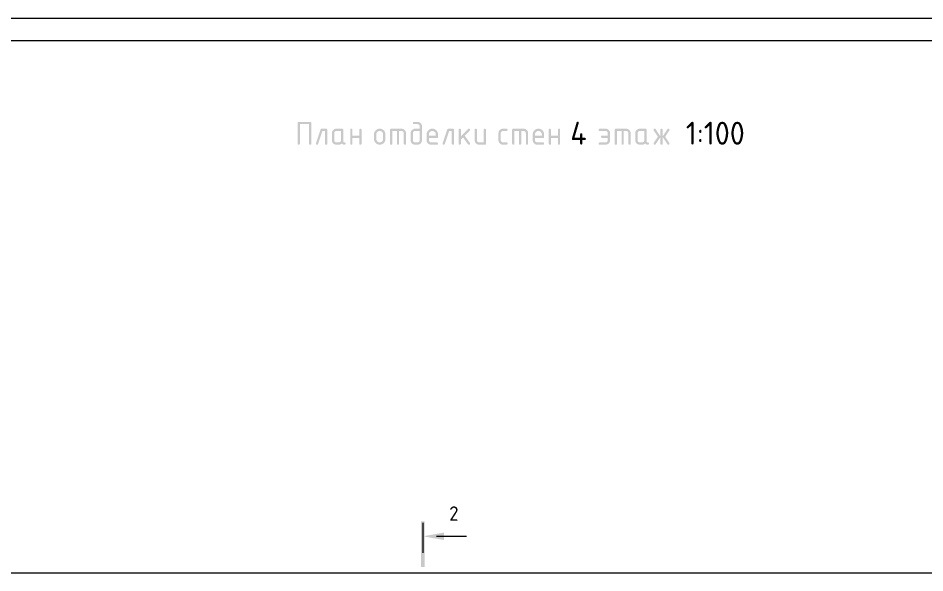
# Model space of a CAD drawing. Header units: millimetres. Extents: x 0 to 1189, y 0 to 841.
# Drawn here: x 464.2 to 664.5, y 718.4 to 841 of the extents above; entities that cross this region are included whole.
import ezdxf

# ---------------------------------------------------------------- set-up
doc = ezdxf.new("R2010")
doc.units = ezdxf.units.MM

msp = doc.modelspace()

# ---------------------------------------------------------------- hatches: boundary and pattern name
h = msp.add_hatch(color=7)
h.dxf.hatch_style = 2
h.paths.add_polyline_path([(526.222327, 818.057457), (528.747995, 818.057457), (528.854948, 818.04155), (528.932239, 817.993861), (528.979144, 817.914443), (528.994939, 817.803347), (528.994939, 813.25968), (528.979144, 813.149704), (528.932239, 813.072749), (528.854948, 813.027523), (528.747995, 813.012735), (528.636899, 813.027523), (528.557481, 813.072749), (528.509792, 813.149704), (528.493885, 813.25968), (528.493885, 817.549237), (526.475886, 817.549237), (526.475886, 813.25968), (526.460064, 813.149704), (526.412565, 813.072749), (526.333336, 813.027523), (526.222327, 813.012735), (526.110998, 813.027523), (526.031606, 813.072749), (525.984046, 813.149704), (525.968216, 813.25968), (525.968216, 817.803347), (525.984046, 817.914443), (526.031606, 817.993861), (526.110998, 818.04155)])
h = msp.add_hatch(color=7)
h.paths.add_polyline_path([(553.455736, 817.048733), (553.455736, 814.021459), (553.437236, 813.817751), (553.381736, 813.629958), (553.289235, 813.458083), (553.159734, 813.302123), (553.003567, 813.173423), (552.832312, 813.083222), (552.646587, 813.030124), (552.447012, 813.012735), (551.938792, 813.012735), (551.735187, 813.030124), (551.548118, 813.083222), (551.378206, 813.173423), (551.22607, 813.302123), (551.096569, 813.458083), (551.004069, 813.629958), (550.948568, 813.817751), (550.930068, 814.021459), (550.930068, 815.531789), (550.948568, 815.735497), (551.004069, 815.92329), (551.096569, 816.095165), (551.22607, 816.251125), (551.381229, 816.376802), (551.550805, 816.467339), (551.736194, 816.522116), (551.938792, 816.540513), (552.948067, 816.540513), (552.948067, 817.048733), (552.938886, 817.150545), (552.911825, 817.244346), (552.867607, 817.330189), (552.806956, 817.408126), (552.728701, 817.469009), (552.642694, 817.513201), (552.548832, 817.540133), (552.447012, 817.549237), (551.684682, 817.549237), (551.577729, 817.565145), (551.500438, 817.612833), (551.453533, 817.692251), (551.437737, 817.803347), (551.453533, 817.914443), (551.500438, 817.993861), (551.577729, 818.04155), (551.684682, 818.057457), (552.447012, 818.057457), (552.650617, 818.038949), (552.837686, 817.983388), (553.007598, 817.890723), (553.159734, 817.760904), (553.289235, 817.609087), (553.381736, 817.439338), (553.437236, 817.25233)])
h.paths.add_polyline_path([(552.948067, 814.021459), (552.948067, 816.032292), (551.938792, 816.032292), (551.836972, 816.023189), (551.74311, 815.996257), (551.657104, 815.952065), (551.578848, 815.891181), (551.518197, 815.813245), (551.47398, 815.727402), (551.446918, 815.6336), (551.437737, 815.531789), (551.437737, 814.021459), (551.44703, 813.920656), (551.474875, 813.828534), (551.52122, 813.743027), (551.586014, 813.662067), (551.663925, 813.597041), (551.749174, 813.550721), (551.841037, 813.523005), (551.938792, 813.51379), (552.447012, 813.51379), (552.54779, 813.523005), (552.639318, 813.550721), (552.722887, 813.597041), (552.79979, 813.662067), (552.864584, 813.740003), (552.910929, 813.825847), (552.938774, 813.919648)])
h = msp.add_hatch(color=7)
h.dxf.hatch_style = 2
h.paths.add_polyline_path([(531.26845, 816.540513), (532.277174, 816.540513), (532.388502, 816.524717), (532.467894, 816.477812), (532.515454, 816.400521), (532.531284, 816.293568), (532.531284, 813.25968), (532.515454, 813.149704), (532.467894, 813.072749), (532.388502, 813.027523), (532.277174, 813.012735), (532.166164, 813.027523), (532.086935, 813.072749), (532.039436, 813.149704), (532.023615, 813.25968), (532.023615, 816.032292), (531.444838, 816.032292), (530.492338, 813.181958), (530.457931, 813.107846), (530.407658, 813.054972), (530.341573, 813.023286), (530.259726, 813.012735), (530.148397, 813.028643), (530.069005, 813.076332), (530.021446, 813.15575), (530.005615, 813.266845), (530.019396, 813.344567), (531.014339, 816.336012), (531.058075, 816.427497), (531.114936, 816.491179), (531.185027, 816.528403)])
h = msp.add_hatch(color=7)
h.paths.add_polyline_path([(535.559835, 816.032292), (534.55056, 816.032292), (534.44874, 816.023189), (534.354879, 815.996257), (534.268872, 815.952065), (534.190616, 815.891181), (534.129966, 815.813245), (534.085748, 815.727402), (534.058687, 815.6336), (534.049505, 815.531789), (534.049505, 814.021459), (534.058798, 813.920656), (534.086643, 813.828534), (534.132989, 813.743027), (534.197782, 813.662067), (534.275693, 813.597041), (534.360942, 813.550721), (534.452805, 813.523005), (534.55056, 813.51379), (535.058781, 813.51379), (535.159558, 813.523005), (535.251086, 813.550721), (535.334655, 813.597041), (535.411558, 813.662067), (535.476352, 813.740003), (535.522697, 813.825847), (535.550542, 813.919648), (535.559835, 814.021459)])
h.paths.add_polyline_path([(536.568559, 813.25968), (536.552763, 813.149704), (536.505858, 813.072749), (536.428568, 813.027523), (536.321615, 813.012735), (536.150876, 813.028755), (535.997914, 813.077227), (535.862108, 813.158773), (535.742839, 813.274011), (535.593399, 813.158773), (535.429955, 813.077227), (535.251938, 813.028755), (535.058781, 813.012735), (534.55056, 813.012735), (534.346955, 813.030124), (534.159886, 813.083222), (533.989974, 813.173423), (533.837839, 813.302123), (533.708338, 813.457152), (533.615837, 813.627478), (533.560336, 813.81496), (533.541836, 814.021459), (533.541836, 815.531789), (533.560336, 815.735497), (533.615837, 815.92329), (533.708338, 816.095165), (533.837839, 816.251125), (533.989974, 816.376802), (534.159886, 816.467339), (534.346955, 816.522116), (534.55056, 816.540513), (535.813394, 816.540513), (535.924722, 816.524717), (536.004115, 816.477812), (536.051674, 816.400521), (536.067504, 816.293568), (536.067504, 813.7679), (536.083412, 813.656572), (536.131101, 813.57718), (536.210519, 813.52962), (536.321615, 813.51379), (536.428568, 813.497882), (536.505858, 813.450193), (536.552763, 813.370775)])
h = msp.add_hatch(color=7)
h.dxf.hatch_style = 2
h.paths.add_polyline_path([(538.086904, 814.522514), (538.086904, 813.25968), (538.071083, 813.149704), (538.023584, 813.072749), (537.944355, 813.027523), (537.833345, 813.012735), (537.722017, 813.027523), (537.642625, 813.072749), (537.595065, 813.149704), (537.579235, 813.25968), (537.579235, 816.293568), (537.595065, 816.400521), (537.642625, 816.477812), (537.722017, 816.524717), (537.833345, 816.540513), (537.944355, 816.524717), (538.023584, 816.477812), (538.071083, 816.400521), (538.086904, 816.293568), (538.086904, 815.030734), (539.597234, 815.030734), (539.597234, 816.293568), (539.613056, 816.400521), (539.660555, 816.477812), (539.739784, 816.524717), (539.850793, 816.540513), (539.962122, 816.524717), (540.041514, 816.477812), (540.089073, 816.400521), (540.104904, 816.293568), (540.104904, 813.25968), (540.089073, 813.149704), (540.041514, 813.072749), (539.962122, 813.027523), (539.850793, 813.012735), (539.739784, 813.027523), (539.660555, 813.072749), (539.613056, 813.149704), (539.597234, 813.25968), (539.597234, 814.522514)])
h = msp.add_hatch(color=7)
h.paths.add_polyline_path([(542.848211, 814.268404), (542.848211, 815.277679), (542.870759, 815.531737), (542.938886, 815.765229), (543.053315, 815.978876), (543.214769, 816.173404), (543.409382, 816.334944), (543.623219, 816.449562), (543.8569, 816.517879), (544.111045, 816.540513), (544.36519, 816.517991), (544.59887, 816.450458), (544.812708, 816.337967), (545.007321, 816.180569), (545.168775, 815.98593), (545.283204, 815.771499), (545.351331, 815.53588), (545.373879, 815.277679), (545.373879, 814.268404), (545.350211, 814.018488), (545.279621, 813.787124), (545.162729, 813.57426), (545.000155, 813.379845), (544.808677, 813.218304), (544.595288, 813.103686), (544.362055, 813.035369), (544.111045, 813.012735), (543.8569, 813.035369), (543.623219, 813.103686), (543.409382, 813.218304), (543.214769, 813.379845), (543.053315, 813.57426), (542.938886, 813.787124), (542.870759, 814.018488)])
h.paths.add_polyline_path([(544.86621, 814.275569), (544.86621, 815.284845), (544.852869, 815.43406), (544.812397, 815.574026), (544.744124, 815.703346), (544.647377, 815.820626), (544.530787, 815.917373), (544.402982, 815.985646), (544.263292, 816.026117), (544.111045, 816.039458), (543.958798, 816.026117), (543.819108, 815.985646), (543.691303, 815.917373), (543.574712, 815.820626), (543.477966, 815.703346), (543.409692, 815.574026), (543.369221, 815.43406), (543.35588, 815.284845), (543.35588, 814.275569), (543.369221, 814.122314), (543.409692, 813.980945), (543.477966, 813.852804), (543.574712, 813.739237), (543.691303, 813.641689), (543.819108, 813.571116), (543.958798, 813.528242), (544.111045, 813.51379), (544.263292, 813.528242), (544.402982, 813.571116), (544.530787, 813.641689), (544.647377, 813.739237), (544.744124, 813.855828), (544.812397, 813.983632), (544.852869, 814.123322)])
h = msp.add_hatch(color=7)
h.dxf.hatch_style = 2
h.paths.add_polyline_path([(546.638542, 816.540513), (548.9101, 816.540513), (549.112775, 816.522116), (549.298293, 816.467339), (549.467895, 816.376802), (549.622821, 816.251125), (549.752408, 816.095165), (549.845099, 815.92329), (549.900789, 815.735497), (549.919375, 815.531789), (549.919375, 813.25968), (549.903467, 813.149704), (549.855779, 813.072749), (549.77636, 813.027523), (549.665265, 813.012735), (549.554169, 813.027523), (549.474751, 813.072749), (549.427062, 813.149704), (549.411155, 813.25968), (549.411155, 815.531789), (549.401973, 815.6336), (549.374912, 815.727402), (549.330694, 815.813245), (549.270043, 815.891181), (549.192021, 815.955088), (549.105988, 815.998944), (549.011997, 816.024196), (548.9101, 816.032292), (548.402431, 816.032292), (548.402431, 813.25968), (548.386523, 813.149704), (548.338834, 813.072749), (548.259416, 813.027523), (548.14832, 813.012735), (548.041135, 813.027523), (547.96387, 813.072749), (547.917094, 813.149704), (547.901376, 813.25968), (547.901376, 816.032292), (546.892101, 816.032292), (546.892101, 813.25968), (546.876279, 813.149704), (546.82878, 813.072749), (546.749551, 813.027523), (546.638542, 813.012735), (546.527213, 813.027523), (546.447821, 813.072749), (546.400262, 813.149704), (546.384431, 813.25968), (546.384431, 816.293568), (546.400262, 816.400521), (546.447821, 816.477812), (546.527213, 816.524717)])
h = msp.add_hatch(color=7)
h.paths.add_polyline_path([(555.729123, 816.039458), (555.576875, 816.026117), (555.437185, 815.985646), (555.309381, 815.917373), (555.19279, 815.820626), (555.096043, 815.704354), (555.02777, 815.576713), (554.987299, 815.437083), (554.973958, 815.284845), (554.973958, 815.030734), (556.484288, 815.030734), (556.484288, 815.284845), (556.470947, 815.437083), (556.430475, 815.576713), (556.362202, 815.704354), (556.265455, 815.820626), (556.148865, 815.917373), (556.02106, 815.985646), (555.88137, 816.026117)])
h.paths.add_polyline_path([(554.973958, 814.522514), (554.973958, 814.021459), (554.983251, 813.920656), (555.011096, 813.828534), (555.057441, 813.743027), (555.122235, 813.662067), (555.200146, 813.597041), (555.285394, 813.550721), (555.377258, 813.523005), (555.475013, 813.51379), (556.737847, 813.51379), (556.849175, 813.497882), (556.928567, 813.450193), (556.976127, 813.370775), (556.991957, 813.25968), (556.976127, 813.149704), (556.928567, 813.072749), (556.849175, 813.027523), (556.737847, 813.012735), (555.475013, 813.012735), (555.271407, 813.030124), (555.084339, 813.083222), (554.914427, 813.173423), (554.762291, 813.302123), (554.63279, 813.457152), (554.540289, 813.627478), (554.484789, 813.81496), (554.466289, 814.021459), (554.466289, 815.277679), (554.488837, 815.531737), (554.556963, 815.765229), (554.671392, 815.978876), (554.832847, 816.173404), (555.02746, 816.334944), (555.241297, 816.449562), (555.474978, 816.517879), (555.729123, 816.540513), (555.983267, 816.517991), (556.216948, 816.450458), (556.430785, 816.337967), (556.625399, 816.180569), (556.786853, 815.986042), (556.901282, 815.772394), (556.969409, 815.538903), (556.991957, 815.284845), (556.991957, 814.522514)])
h = msp.add_hatch(color=7)
h.dxf.hatch_style = 2
h.paths.add_polyline_path([(559.265343, 816.540513), (560.274067, 816.540513), (560.385396, 816.524717), (560.464788, 816.477812), (560.512347, 816.400521), (560.528178, 816.293568), (560.528178, 813.25968), (560.512347, 813.149704), (560.464788, 813.072749), (560.385396, 813.027523), (560.274067, 813.012735), (560.163058, 813.027523), (560.083829, 813.072749), (560.03633, 813.149704), (560.020508, 813.25968), (560.020508, 816.032292), (559.441732, 816.032292), (558.489232, 813.181958), (558.454824, 813.107846), (558.404552, 813.054972), (558.338466, 813.023286), (558.256619, 813.012735), (558.145291, 813.028643), (558.065899, 813.076332), (558.018339, 813.15575), (558.002509, 813.266845), (558.01629, 813.344567), (559.011233, 816.336012), (559.054969, 816.427497), (559.11183, 816.491179), (559.18192, 816.528403)])
h = msp.add_hatch(color=7)
h.dxf.hatch_style = 2
h.paths.add_polyline_path([(562.046399, 814.882457), (563.633899, 816.469957), (563.711552, 816.523839), (563.810288, 816.540513), (563.921616, 816.524717), (564.001009, 816.477812), (564.048568, 816.400521), (564.064398, 816.293568), (564.044141, 816.197519), (563.986677, 816.11718), (562.879285, 815.002622), (564.01534, 813.407957), (564.050411, 813.333818), (564.064398, 813.25968), (564.048568, 813.149704), (564.001009, 813.072749), (563.921616, 813.027523), (563.810288, 813.012735), (563.688745, 813.039193), (563.598621, 813.118568), (562.512176, 814.642679), (562.046399, 814.169736), (562.046399, 813.25968), (562.030578, 813.149704), (561.983078, 813.072749), (561.90385, 813.027523), (561.79284, 813.012735), (561.681512, 813.027523), (561.60212, 813.072749), (561.55456, 813.149704), (561.53873, 813.25968), (561.53873, 816.293568), (561.55456, 816.400521), (561.60212, 816.477812), (561.681512, 816.524717), (561.79284, 816.540513), (561.90385, 816.524717), (561.983078, 816.477812), (562.030578, 816.400521), (562.046399, 816.293568)])
h = msp.add_hatch(color=7)
h.dxf.hatch_style = 2
h.paths.add_polyline_path([(567.600619, 816.293568), (567.600619, 813.25968), (567.584789, 813.149704), (567.537229, 813.072749), (567.457837, 813.027523), (567.346509, 813.012735), (566.083675, 813.012735), (565.880069, 813.030124), (565.693001, 813.083222), (565.523089, 813.173423), (565.370953, 813.302123), (565.241452, 813.457152), (565.148951, 813.627478), (565.093451, 813.81496), (565.074951, 814.021459), (565.074951, 816.293568), (565.090781, 816.400521), (565.13834, 816.477812), (565.217733, 816.524717), (565.329061, 816.540513), (565.44007, 816.524717), (565.519299, 816.477812), (565.566798, 816.400521), (565.58262, 816.293568), (565.58262, 814.021459), (565.591913, 813.920656), (565.619758, 813.828534), (565.666103, 813.743027), (565.730897, 813.662067), (565.808808, 813.597041), (565.894056, 813.550721), (565.98592, 813.523005), (566.083675, 813.51379), (567.09295, 813.51379), (567.09295, 816.293568), (567.108771, 816.400521), (567.156271, 816.477812), (567.235499, 816.524717), (567.346509, 816.540513), (567.457837, 816.524717), (567.537229, 816.477812), (567.584789, 816.400521)])
h = msp.add_hatch(color=7)
h.dxf.hatch_style = 2
h.paths.add_polyline_path([(570.84135, 815.531789), (570.84135, 814.021459), (570.850643, 813.920656), (570.878488, 813.828534), (570.924833, 813.743027), (570.989627, 813.662067), (571.067538, 813.597041), (571.152787, 813.550721), (571.24465, 813.523005), (571.342405, 813.51379), (572.097569, 813.51379), (572.208665, 813.497882), (572.288083, 813.450193), (572.335772, 813.370775), (572.35168, 813.25968), (572.335772, 813.149704), (572.288083, 813.072749), (572.208665, 813.027523), (572.097569, 813.012735), (571.342405, 813.012735), (571.138799, 813.030124), (570.951731, 813.083222), (570.781819, 813.173423), (570.629683, 813.302123), (570.500182, 813.457152), (570.407681, 813.627478), (570.352181, 813.81496), (570.333681, 814.021459), (570.333681, 815.531789), (570.352181, 815.735497), (570.407681, 815.92329), (570.500182, 816.095165), (570.629683, 816.251125), (570.781819, 816.376802), (570.951731, 816.467339), (571.138799, 816.522116), (571.342405, 816.540513), (572.097569, 816.540513), (572.208665, 816.524605), (572.288083, 816.476916), (572.335772, 816.397498), (572.35168, 816.286403), (572.335772, 816.175307), (572.288083, 816.095889), (572.208665, 816.0482), (572.097569, 816.032292), (571.342405, 816.032292), (571.240585, 816.023189), (571.146723, 815.996257), (571.060716, 815.952065), (570.982461, 815.891181), (570.92181, 815.813245), (570.877592, 815.727402), (570.850531, 815.6336)])
h = msp.add_hatch(color=7)
h.dxf.hatch_style = 2
h.paths.add_polyline_path([(573.615774, 816.540513), (575.887332, 816.540513), (576.090007, 816.522116), (576.275526, 816.467339), (576.445128, 816.376802), (576.600054, 816.251125), (576.729641, 816.095165), (576.822331, 815.92329), (576.878021, 815.735497), (576.896608, 815.531789), (576.896608, 813.25968), (576.8807, 813.149704), (576.833011, 813.072749), (576.753593, 813.027523), (576.642497, 813.012735), (576.531402, 813.027523), (576.451984, 813.072749), (576.404295, 813.149704), (576.388387, 813.25968), (576.388387, 815.531789), (576.379206, 815.6336), (576.352145, 815.727402), (576.307927, 815.813245), (576.247276, 815.891181), (576.169253, 815.955088), (576.08322, 815.998944), (575.98923, 816.024196), (575.887332, 816.032292), (575.379663, 816.032292), (575.379663, 813.25968), (575.363755, 813.149704), (575.316067, 813.072749), (575.236649, 813.027523), (575.125553, 813.012735), (575.018367, 813.027523), (574.941102, 813.072749), (574.894327, 813.149704), (574.878608, 813.25968), (574.878608, 816.032292), (573.869333, 816.032292), (573.869333, 813.25968), (573.853512, 813.149704), (573.806012, 813.072749), (573.726784, 813.027523), (573.615774, 813.012735), (573.504446, 813.027523), (573.425054, 813.072749), (573.377494, 813.149704), (573.361664, 813.25968), (573.361664, 816.293568), (573.377494, 816.400521), (573.425054, 816.477812), (573.504446, 816.524717)])
h = msp.add_hatch(color=7)
h.paths.add_polyline_path([(579.170135, 816.039458), (579.017887, 816.026117), (578.878197, 815.985646), (578.750393, 815.917373), (578.633802, 815.820626), (578.537055, 815.704354), (578.468782, 815.576713), (578.428311, 815.437083), (578.41497, 815.284845), (578.41497, 815.030734), (579.9253, 815.030734), (579.9253, 815.284845), (579.911958, 815.437083), (579.871487, 815.576713), (579.803214, 815.704354), (579.706467, 815.820626), (579.589876, 815.917373), (579.462072, 815.985646), (579.322382, 816.026117)])
h.paths.add_polyline_path([(578.41497, 814.522514), (578.41497, 814.021459), (578.424263, 813.920656), (578.452108, 813.828534), (578.498453, 813.743027), (578.563247, 813.662067), (578.641157, 813.597041), (578.726406, 813.550721), (578.81827, 813.523005), (578.916024, 813.51379), (580.178859, 813.51379), (580.290187, 813.497882), (580.369579, 813.450193), (580.417139, 813.370775), (580.432969, 813.25968), (580.417139, 813.149704), (580.369579, 813.072749), (580.290187, 813.027523), (580.178859, 813.012735), (578.916024, 813.012735), (578.712419, 813.030124), (578.525351, 813.083222), (578.355438, 813.173423), (578.203303, 813.302123), (578.073802, 813.457152), (577.981301, 813.627478), (577.925801, 813.81496), (577.9073, 814.021459), (577.9073, 815.277679), (577.929849, 815.531737), (577.997975, 815.765229), (578.112404, 815.978876), (578.273859, 816.173404), (578.468472, 816.334944), (578.682309, 816.449562), (578.91599, 816.517879), (579.170135, 816.540513), (579.424279, 816.517991), (579.65796, 816.450458), (579.871797, 816.337967), (580.066411, 816.180569), (580.227865, 815.986042), (580.342294, 815.772394), (580.410421, 815.538903), (580.432969, 815.284845), (580.432969, 814.522514)])
h = msp.add_hatch(color=7)
h.dxf.hatch_style = 2
h.paths.add_polyline_path([(581.95119, 814.522514), (581.95119, 813.25968), (581.935369, 813.149704), (581.88787, 813.072749), (581.808641, 813.027523), (581.697631, 813.012735), (581.586303, 813.027523), (581.506911, 813.072749), (581.459351, 813.149704), (581.443521, 813.25968), (581.443521, 816.293568), (581.459351, 816.400521), (581.506911, 816.477812), (581.586303, 816.524717), (581.697631, 816.540513), (581.808641, 816.524717), (581.88787, 816.477812), (581.935369, 816.400521), (581.95119, 816.293568), (581.95119, 815.030734), (583.46152, 815.030734), (583.46152, 816.293568), (583.477342, 816.400521), (583.524841, 816.477812), (583.60407, 816.524717), (583.715079, 816.540513), (583.826408, 816.524717), (583.9058, 816.477812), (583.953359, 816.400521), (583.969189, 816.293568), (583.969189, 813.25968), (583.953359, 813.149704), (583.9058, 813.072749), (583.826408, 813.027523), (583.715079, 813.012735), (583.60407, 813.027523), (583.524841, 813.072749), (583.477342, 813.149704), (583.46152, 813.25968), (583.46152, 814.522514)])
h = msp.add_hatch(color=7)
h.dxf.hatch_style = 2
h.paths.add_polyline_path([(594.496188, 814.522514), (593.232803, 814.522514), (593.12585, 814.538422), (593.048559, 814.58611), (593.001654, 814.665528), (592.985858, 814.776624), (593.001654, 814.88772), (593.048559, 814.967138), (593.12585, 815.014827), (593.232803, 815.030734), (594.496188, 815.030734), (594.496188, 815.531789), (594.487007, 815.6336), (594.459946, 815.727402), (594.415728, 815.813245), (594.355077, 815.891181), (594.276822, 815.955088), (594.190815, 815.998944), (594.096953, 816.024196), (593.995134, 816.032292), (592.732299, 816.032292), (592.620971, 816.0482), (592.541579, 816.095889), (592.494019, 816.175307), (592.478189, 816.286403), (592.494019, 816.397498), (592.541579, 816.476916), (592.620971, 816.524605), (592.732299, 816.540513), (593.995134, 816.540513), (594.198739, 816.522116), (594.385807, 816.467339), (594.55572, 816.376802), (594.707855, 816.251125), (594.837356, 816.095165), (594.929857, 815.92329), (594.985357, 815.735497), (595.003858, 815.531789), (595.003858, 814.021459), (594.985357, 813.81496), (594.929857, 813.627478), (594.837356, 813.457152), (594.707855, 813.302123), (594.55572, 813.173423), (594.385807, 813.083222), (594.198739, 813.030124), (593.995134, 813.012735), (592.732299, 813.012735), (592.620971, 813.027523), (592.541579, 813.072749), (592.494019, 813.149704), (592.478189, 813.25968), (592.494019, 813.370775), (592.541579, 813.450193), (592.620971, 813.497882), (592.732299, 813.51379), (593.995134, 813.51379), (594.095911, 813.523005), (594.187439, 813.550721), (594.271008, 813.597041), (594.347911, 813.662067), (594.412705, 813.740003), (594.45905, 813.825847), (594.486895, 813.919648), (594.496188, 814.021459)])
h = msp.add_hatch(color=7)
h.dxf.hatch_style = 2
h.paths.add_polyline_path([(596.26852, 816.540513), (598.540078, 816.540513), (598.742753, 816.522116), (598.928272, 816.467339), (599.097874, 816.376802), (599.2528, 816.251125), (599.382387, 816.095165), (599.475077, 815.92329), (599.530767, 815.735497), (599.549353, 815.531789), (599.549353, 813.25968), (599.533446, 813.149704), (599.485757, 813.072749), (599.406339, 813.027523), (599.295243, 813.012735), (599.184148, 813.027523), (599.104729, 813.072749), (599.057041, 813.149704), (599.041133, 813.25968), (599.041133, 815.531789), (599.031952, 815.6336), (599.004891, 815.727402), (598.960673, 815.813245), (598.900022, 815.891181), (598.821999, 815.955088), (598.735966, 815.998944), (598.641976, 816.024196), (598.540078, 816.032292), (598.032409, 816.032292), (598.032409, 813.25968), (598.016501, 813.149704), (597.968813, 813.072749), (597.889394, 813.027523), (597.778299, 813.012735), (597.671113, 813.027523), (597.593848, 813.072749), (597.547073, 813.149704), (597.531354, 813.25968), (597.531354, 816.032292), (596.522079, 816.032292), (596.522079, 813.25968), (596.506258, 813.149704), (596.458758, 813.072749), (596.37953, 813.027523), (596.26852, 813.012735), (596.157192, 813.027523), (596.0778, 813.072749), (596.03024, 813.149704), (596.01441, 813.25968), (596.01441, 816.293568), (596.03024, 816.400521), (596.0778, 816.477812), (596.157192, 816.524717)])
h = msp.add_hatch(color=7)
h.paths.add_polyline_path([(602.578045, 816.032292), (601.56877, 816.032292), (601.466951, 816.023189), (601.373089, 815.996257), (601.287082, 815.952065), (601.208827, 815.891181), (601.148176, 815.813245), (601.103958, 815.727402), (601.076897, 815.6336), (601.067716, 815.531789), (601.067716, 814.021459), (601.077009, 813.920656), (601.104854, 813.828534), (601.151199, 813.743027), (601.215993, 813.662067), (601.293903, 813.597041), (601.379152, 813.550721), (601.471016, 813.523005), (601.56877, 813.51379), (602.076991, 813.51379), (602.177768, 813.523005), (602.269296, 813.550721), (602.352865, 813.597041), (602.429769, 813.662067), (602.494562, 813.740003), (602.540907, 813.825847), (602.568752, 813.919648), (602.578045, 814.021459)])
h.paths.add_polyline_path([(603.586769, 813.25968), (603.570974, 813.149704), (603.524069, 813.072749), (603.446778, 813.027523), (603.339825, 813.012735), (603.169086, 813.028755), (603.016124, 813.077227), (602.880318, 813.158773), (602.761049, 813.274011), (602.611609, 813.158773), (602.448165, 813.077227), (602.270149, 813.028755), (602.076991, 813.012735), (601.56877, 813.012735), (601.365165, 813.030124), (601.178096, 813.083222), (601.008184, 813.173423), (600.856049, 813.302123), (600.726548, 813.457152), (600.634047, 813.627478), (600.578547, 813.81496), (600.560046, 814.021459), (600.560046, 815.531789), (600.578547, 815.735497), (600.634047, 815.92329), (600.726548, 816.095165), (600.856049, 816.251125), (601.008184, 816.376802), (601.178096, 816.467339), (601.365165, 816.522116), (601.56877, 816.540513), (602.831605, 816.540513), (602.942933, 816.524717), (603.022325, 816.477812), (603.069885, 816.400521), (603.085715, 816.293568), (603.085715, 813.7679), (603.101622, 813.656572), (603.149311, 813.57718), (603.228729, 813.52962), (603.339825, 813.51379), (603.446778, 813.497882), (603.524069, 813.450193), (603.570974, 813.370775)])
h = msp.add_hatch(color=7)
h.dxf.hatch_style = 2
h.paths.add_polyline_path([(606.11439, 814.698903), (605.063222, 813.118568), (604.973099, 813.039193), (604.851556, 813.012735), (604.7553, 813.029409), (604.675167, 813.083291), (604.617703, 813.166318), (604.597445, 813.25968), (604.607919, 813.33809), (604.639889, 813.400791), (605.563726, 814.776624), (604.639889, 816.145292), (604.607919, 816.214262), (604.597445, 816.293568), (604.613276, 816.400521), (604.660835, 816.477812), (604.740227, 816.524717), (604.851556, 816.540513), (604.973099, 816.514055), (605.063222, 816.43468), (606.11439, 814.854345), (606.11439, 816.293568), (606.130108, 816.400521), (606.176884, 816.477812), (606.254149, 816.524717), (606.361334, 816.540513), (606.47243, 816.524717), (606.551848, 816.477812), (606.599537, 816.400521), (606.615445, 816.293568), (606.615445, 814.854345), (607.666612, 816.43468), (607.756322, 816.514055), (607.878279, 816.540513), (607.989375, 816.524717), (608.068793, 816.477812), (608.116481, 816.400521), (608.132389, 816.293568), (608.121709, 816.214262), (608.089945, 816.145292), (607.165557, 814.776624), (608.089945, 813.400791), (608.121709, 813.33809), (608.132389, 813.25968), (608.116481, 813.149704), (608.068793, 813.072749), (607.989375, 813.027523), (607.878279, 813.012735), (607.756322, 813.039193), (607.666612, 813.118568), (606.615445, 814.698903), (606.615445, 813.25968), (606.599537, 813.149704), (606.551848, 813.072749), (606.47243, 813.027523), (606.361334, 813.012735), (606.254149, 813.027523), (606.176884, 813.072749), (606.130108, 813.149704), (606.11439, 813.25968)])
h = msp.add_hatch(color=7)
h.dxf.hatch_style = 2
h.paths.add_polyline_path([(553.240845, 719.65587), (553.240845, 729.786886), (554.038846, 729.786886), (554.038846, 719.65587)])
h = msp.add_hatch(color=7)
h.dxf.hatch_style = 2
h.paths.add_polyline_path([(558.318853, 727.277882), (558.318853, 725.629879), (553.644846, 726.453881)])

# ---------------------------------------------------------------- linework, layer by layer
at = {"color": 7, "lineweight": 0}
for p, q in [((0.125554, 840.985282), (1189.107153, 840.985282)), ((1184.111809, 835.989938), (20.106931, 835.989938))]:
    msp.add_line(p, q, dxfattribs=at)
for points in [[(1184.111809, 835.989938), (20.106931, 835.989938)], [(1184.111809, 835.989938), (20.106931, 835.989938)], [(553.644846, 729.453885), (553.644846, 722.810875)], [(556.64485, 726.453881), (563.307861, 726.453881)], [(202.529309, 718.371868), (863.72632, 718.371868)]]:
    msp.add_lwpolyline(points, dxfattribs=at)

# ---------------------------------------------------------------- texts
at = {"color": 7, "attachment_point": 1}
for s, insert, char_height in [('{\\fGOSTCommon|b0|i0|c0;4 }', (586.207595, 818.079873), 5.067138), ('{\\fGOSTCommon|b0|i0|c0; 1:100}', (608.645295, 818.079873), 5.067138), ('{\\fGOSTCommon|b0|i0|c0;2}', (559.453845, 733.074014), 3.175964)]:
    msp.add_mtext(s, dxfattribs=dict(at, insert=insert, char_height=char_height))

doc.saveas('drawing.dxf')
